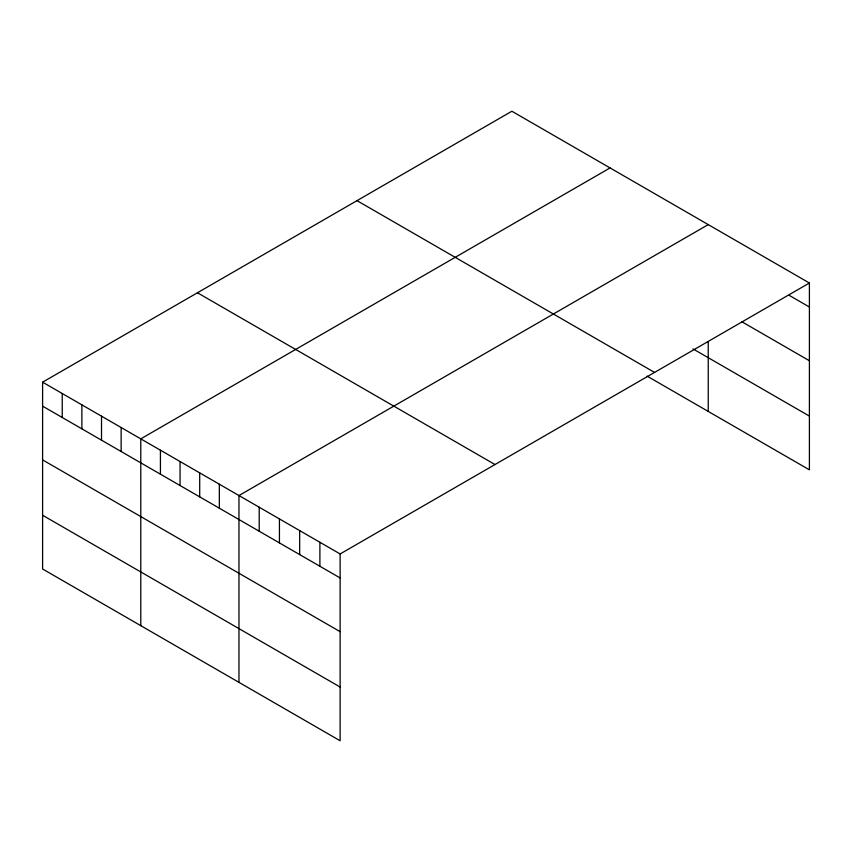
<?xml version="1.0" encoding="UTF-8"?>
<svg xmlns="http://www.w3.org/2000/svg" width="852" height="852" viewBox="0 0 852 852"><rect width="100%" height="100%" fill="white"/><g stroke="black" fill="none" stroke-linecap="round" stroke-linejoin="round"><path stroke-width="1.28" d="M42.6 382.175L340.129 553.949L340.129 740.761L42.6 568.987L42.6 382.175L511.871 111.239L809.4 283.013L809.4 469.825L647.147 376.158M610.053 167.929L140.782 438.855L140.782 625.666M708.236 224.608L238.965 495.544L238.965 682.356M340.129 553.949L809.4 283.013M789.165 295.325L809.4 307.008M741.964 321.8L809.4 360.737M692.964 348.873L809.4 416.095M357.009 200.646L654.538 372.42M197.462 292.768L494.991 464.542M42.6 406.159L340.129 577.944M42.6 459.899L340.129 631.673M42.6 515.258L340.129 687.031M708.236 341.876L708.236 411.42M319.894 542.266L319.894 566.26M299.67 530.583L299.67 554.577M279.435 518.911L279.435 542.894M259.2 507.228L259.2 531.211M219.337 484.202L219.337 508.197M199.698 472.871L199.698 496.865M180.06 461.528L180.06 485.523M160.421 450.197L160.421 474.191M121.144 427.523L121.144 451.517M101.516 416.181L101.516 440.175M81.877 404.849L81.877 428.833M62.239 393.507L62.239 417.501"/></g></svg>
